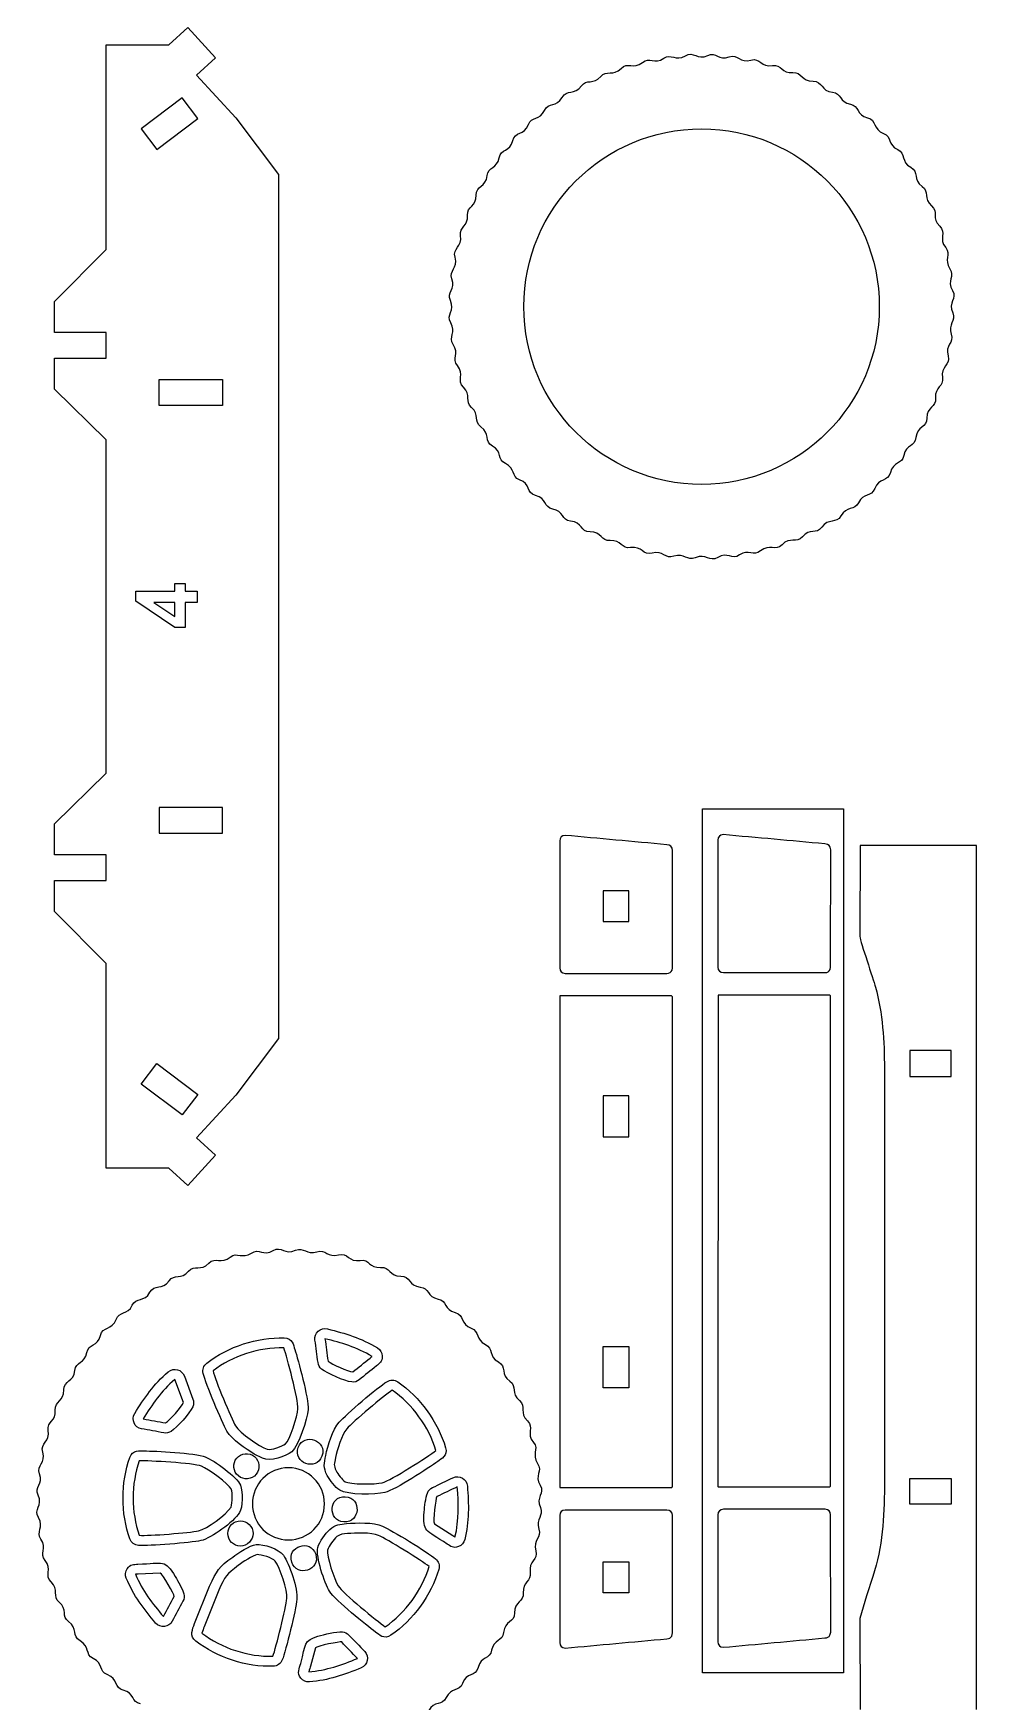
# Model space of a CAD drawing. Extents: x 75 to 655, y 14 to 894.
# Drawn here: x 369.5 to 466.5, y 601.3 to 772.9 of the extents above; entities that cross this region are included whole.
import ezdxf

# ---------------------------------------------------------------- set-up
doc = ezdxf.new("R2010")
doc.units = 0
doc.layers.get('0').update_dxf_attribs({"linetype": 'CONTINUOUS'})

msp = doc.modelspace()

# ---------------------------------------------------------------- linework, layer by layer
at = {"color": 3}
for p, q in [((383.451791, 771.740825), (385.399091, 773.530225)), ((385.399091, 773.530225), (388.262491, 770.413825)), ((376.997991, 771.735625), (383.451791, 771.740825)), ((376.997991, 750.676925), (376.997991, 771.735625)), ((388.262491, 770.413825), (386.315191, 768.624025)), ((386.315191, 768.624025), (390.363191, 764.217625)), ((390.363191, 764.217625), (394.743291, 758.399825)), ((394.743291, 758.399825), (394.743991, 669.551125)), ((371.709291, 745.332325), (376.997991, 750.676925)), ((371.709291, 742.159025), (371.709291, 745.332325)), ((376.997991, 742.159025), (371.709291, 742.159025)), ((376.997991, 739.514325), (376.997991, 742.159025)), ((371.709291, 736.340925), (371.709291, 739.514325)), ((371.709291, 739.514325), (376.997991, 739.514325)), ((376.997991, 731.107525), (371.709291, 736.340925)), ((376.998791, 696.843025), (376.997991, 731.107525)), ((371.709891, 691.609725), (376.998791, 696.843025)), ((438.350905, 693.150987), (452.838905, 693.150987)), ((438.350905, 604.303587), (438.350905, 693.150987)), ((452.838905, 693.150987), (452.838905, 604.303587)), ((371.709891, 688.436425), (371.709891, 691.609725)), ((376.998791, 688.436425), (371.709891, 688.436425)), ((376.998791, 685.792025), (376.998791, 688.436425)), ((454.56912, 689.392618), (454.52312, 680.041118)), ((466.54332, 689.392618), (454.56912, 689.392618)), ((466.54332, 600.545318), (466.54332, 689.392618)), ((371.709891, 682.618725), (371.709891, 685.792025)), ((371.709891, 685.792025), (376.998791, 685.792025)), ((376.998791, 677.273725), (371.709891, 682.618725)), ((376.998791, 656.215025), (376.998791, 677.273725)), ((435.216905, 676.577387), (435.259005, 676.817487)), ((423.676105, 673.920387), (423.659005, 623.438487)), ((435.143805, 673.937487), (423.676105, 673.920387)), ((435.259005, 673.822387), (435.143805, 673.937487)), ((394.743991, 669.551125), (390.363891, 663.733325)), ((457.06292, 666.467018), (457.06292, 623.470818)), ((390.363891, 663.733325), (386.315891, 659.326625)), ((386.315891, 659.326625), (388.263191, 657.537225)), ((388.263191, 657.537225), (385.399791, 654.420425)), ((383.452491, 656.210125), (376.998791, 656.215025)), ((385.399791, 654.420425), (383.452491, 656.210125)), ((423.676105, 623.373187), (435.143805, 623.355987)), ((455.87342, 614.235418), (455.20412, 612.216918)), ((455.20412, 612.216918), (454.52312, 609.896818)), ((454.52312, 609.896818), (454.56912, 600.545318)), ((435.188405, 608.088087), (435.263205, 608.410987)), ((452.838905, 604.303587), (438.350905, 604.303587))]:
    msp.add_line(p, q, dxfattribs=at)
at = {"color": 7}
for p, q in [((384.842391, 766.268525), (380.618591, 763.086025)), ((386.433791, 764.156225), (384.842391, 766.268525)), ((382.209591, 760.973725), (386.433791, 764.156225)), ((380.618591, 763.086025), (382.209591, 760.973725)), ((382.473491, 734.658625), (382.473491, 737.303025)), ((382.473491, 737.303025), (388.983091, 737.303025)), ((388.983091, 737.303025), (388.983091, 734.658625)), ((388.983091, 734.658625), (382.473491, 734.658625)), ((388.983791, 693.292425), (382.474291, 693.292425)), ((382.474291, 693.292425), (382.474291, 690.648025)), ((388.983791, 690.648025), (388.983791, 693.292425)), ((382.474291, 690.648025), (388.983791, 690.648025)), ((428.139105, 684.747887), (428.139105, 681.574887)), ((430.783405, 684.747887), (428.139105, 684.747887)), ((430.783405, 681.574887), (430.783405, 684.747887)), ((428.139105, 681.574887), (430.783405, 681.574887)), ((451.484805, 676.657787), (451.526905, 676.897787)), ((439.944405, 674.000687), (439.927205, 623.518887)), ((451.411805, 674.018287), (439.944405, 674.000687)), ((459.68102, 668.295818), (459.68102, 665.651318)), ((463.91192, 668.295818), (459.68102, 668.295818)), ((463.91192, 665.651318), (463.91192, 668.295818)), ((380.619191, 664.865025), (382.210291, 666.976925)), ((382.210291, 666.976925), (386.434491, 663.794425)), ((384.843091, 661.682525), (380.619191, 664.865025)), ((459.68102, 665.651318), (463.91192, 665.651318)), ((386.434491, 663.794425), (384.843091, 661.682525)), ((430.783405, 663.667087), (428.139105, 663.667087)), ((428.139105, 663.667087), (428.139105, 659.435887)), ((430.783405, 659.435887), (430.783405, 663.667087)), ((428.139105, 659.435887), (430.783405, 659.435887)), ((428.139105, 633.626487), (428.139105, 637.857687)), ((428.139105, 637.857687), (430.783405, 637.857687)), ((430.783405, 637.857687), (430.783405, 633.626487)), ((384.964491, 632.100125), (384.068791, 634.479125)), ((430.783405, 633.626487), (428.139105, 633.626487)), ((439.944405, 623.453887), (451.411805, 623.436787)), ((459.68102, 621.642218), (459.68102, 624.286618)), ((459.68102, 624.286618), (463.91192, 624.286618)), ((463.91192, 624.286618), (463.91192, 621.642218)), ((463.91192, 621.642218), (459.68102, 621.642218)), ((410.771091, 619.651725), (412.665791, 618.419725)), ((382.570391, 614.562325), (380.313491, 614.445125)), ((428.139105, 612.545287), (428.139105, 615.718687)), ((428.139105, 615.718687), (430.783405, 615.718687)), ((430.783405, 615.718687), (430.783405, 612.545287)), ((388.598791, 612.798825), (387.084591, 609.042225)), ((430.783405, 612.545287), (428.139105, 612.545287)), ((451.456705, 608.168787), (451.531405, 608.491387)), ((398.525991, 606.874525), (398.022691, 605.013825))]:
    msp.add_line(p, q, dxfattribs=at)
at = {"color": 1}
for p, q in [((380.074491, 714.530025), (380.074491, 715.542725)), ((380.074491, 715.542725), (384.069491, 715.542725)), ((384.069491, 715.542725), (384.069491, 716.324325)), ((384.069491, 716.324325), (385.123191, 716.324325)), ((385.123191, 716.324325), (385.123191, 715.542725)), ((385.123191, 715.542725), (386.387491, 715.542725)), ((386.387491, 715.542725), (386.387491, 714.374925)), ((384.073791, 711.811325), (380.074491, 714.530025)), ((384.069491, 714.374925), (381.922791, 714.374925)), ((381.922791, 714.374925), (384.069491, 712.937925)), ((384.069491, 712.937925), (384.069491, 714.374925)), ((386.387491, 714.374925), (385.123191, 714.374925)), ((385.123191, 714.374925), (385.123191, 711.811325)), ((385.123191, 711.811325), (384.073791, 711.811325)), ((385.052291, 634.808425), (385.933991, 632.468725)), ((393.106891, 626.373625), (392.238591, 626.813125)), ((386.107791, 609.390425), (387.656691, 613.232025))]:
    msp.add_line(p, q, dxfattribs=at)
at = {"color": 3}
for points in [[(432.183049, 769.928374), (432.909149, 770.530874), (433.398449, 769.694174), (434.355449, 770.356174)], [(434.355449, 770.356174), (435.137449, 770.897174), (435.573149, 769.996774), (436.589449, 770.615574)], [(436.589449, 770.615574), (437.441949, 771.134674), (437.790249, 770.136974), (438.889549, 770.642274)], [(438.889549, 770.642274), (439.744249, 771.035174), (440.009449, 770.101874), (441.098349, 770.493074)], [(441.098349, 770.493074), (441.993949, 770.814774), (442.183649, 769.831774), (443.324749, 770.165974)], [(443.324749, 770.165974), (444.282349, 770.446474), (444.359449, 769.393174), (445.553249, 769.596674)], [(427.877149, 768.477974), (428.492949, 769.203874), (429.146249, 768.444474), (429.967649, 769.305974)], [(429.967649, 769.305974), (430.657449, 770.029574), (431.251149, 769.155074), (432.183049, 769.928374)], [(445.553249, 769.596674), (446.484849, 769.755474), (446.487949, 768.782974), (447.647249, 768.880274)], [(447.647249, 768.880274), (448.594949, 768.959774), (448.525249, 767.961774), (449.713449, 767.988674)], [(423.910449, 766.328174), (424.387749, 767.203174), (425.189349, 766.517674), (425.890049, 767.503674)], [(425.890049, 767.503674), (426.436249, 768.272174), (427.124749, 767.591274), (427.877149, 768.477974)], [(449.713449, 767.988674), (450.710849, 768.011374), (450.513949, 766.974174), (451.719149, 766.861674)], [(422.105249, 764.985574), (422.511349, 765.847774), (423.340449, 765.282974), (423.910449, 766.328174)], [(451.719149, 766.861674), (452.660449, 766.773774), (452.410149, 765.834274), (453.555849, 765.627974)], [(453.555849, 765.627974), (454.494249, 765.458974), (454.162249, 764.512474), (455.319949, 764.231674)], [(418.830549, 761.883474), (419.066049, 762.854974), (420.017849, 762.394274), (420.438049, 763.530074)], [(420.438049, 763.530074), (420.766149, 764.416774), (421.609049, 763.931974), (422.105249, 764.985574)], [(455.319949, 764.231674), (456.291149, 763.996074), (455.831149, 763.043874), (456.966149, 762.624074)], [(417.434649, 760.119774), (417.604149, 761.058774), (418.549749, 760.725674), (418.830549, 761.883474)], [(419.965949, 744.813174), (419.965949, 754.910674), (428.151949, 763.096574), (438.249249, 763.096574)], [(438.249249, 763.096574), (448.346749, 763.096574), (456.532649, 754.910674), (456.532649, 744.813174)], [(456.966149, 762.624074), (457.853349, 762.295874), (457.367149, 761.453774), (458.421649, 760.957174)], [(416.200849, 758.283074), (416.289249, 759.224474), (417.227849, 758.973974), (417.434649, 760.119774)], [(458.421649, 760.957174), (459.283849, 760.551174), (458.719249, 759.721874), (459.764249, 759.151674)], [(459.764249, 759.151674), (460.639649, 758.674174), (459.952949, 757.874474), (460.940049, 757.172474)], [(415.073849, 756.277774), (415.051149, 757.274374), (416.087749, 757.077974), (416.200849, 758.283074)], [(460.940049, 757.172474), (461.707949, 756.626474), (461.027449, 755.937274), (461.914049, 755.185174)], [(414.181949, 754.211174), (414.102549, 755.157274), (415.100949, 755.090574), (415.073849, 756.277774)], [(461.914049, 755.185174), (462.640249, 754.569074), (461.880349, 753.916074), (462.742049, 753.094574)], [(413.465949, 752.117174), (413.307249, 753.049374), (414.278949, 753.050474), (414.181949, 754.211174)], [(412.896249, 749.888974), (412.616649, 750.846374), (413.669049, 750.923274), (413.465949, 752.117174)], [(462.742049, 753.094574), (463.465149, 752.405274), (462.591649, 751.810174), (463.364449, 750.879074)], [(412.569549, 747.662274), (412.248049, 748.557174), (413.229949, 748.746874), (412.896249, 749.888974)], [(463.364449, 750.879074), (463.966749, 750.153474), (463.130449, 749.663774), (463.792249, 748.706874)], [(463.792249, 748.706874), (464.333249, 747.924674), (463.432849, 747.488574), (464.051349, 746.473174)], [(412.420249, 745.453474), (412.027049, 746.307774), (412.960649, 746.573274), (412.569549, 747.662274)], [(464.051349, 746.473174), (464.570949, 745.619874), (463.572349, 745.273274), (464.078349, 744.172674)], [(412.446949, 743.153374), (411.927949, 744.006774), (412.926249, 744.353974), (412.420249, 745.453474)], [(438.249249, 726.529874), (428.151949, 726.529874), (419.965949, 734.715874), (419.965949, 744.813174)], [(456.532649, 744.813174), (456.532649, 734.715874), (448.346749, 726.529874), (438.249249, 726.529874)], [(412.706349, 740.919674), (412.165249, 741.701574), (413.065749, 742.135974), (412.446949, 743.153374)], [(464.078349, 744.172674), (464.470949, 743.318574), (463.538049, 743.052074), (463.929149, 741.963474)], [(463.929149, 741.963474), (464.250249, 741.069574), (463.269149, 740.878374), (463.602349, 739.737174)], [(413.134249, 738.746974), (412.531749, 739.473174), (413.368349, 739.963274), (412.706349, 740.919674)], [(463.602349, 739.737174), (463.882049, 738.779674), (462.829249, 738.703074), (463.032749, 737.509374)], [(413.756149, 736.531474), (413.033949, 737.220074), (413.907349, 737.815274), (413.134249, 738.746974)], [(414.584149, 734.440974), (413.858949, 735.056374), (414.618249, 735.709474), (413.756149, 736.531474)], [(463.032749, 737.509374), (463.191649, 736.577574), (462.219149, 736.575174), (462.316349, 735.414974)], [(415.558549, 732.453974), (414.790349, 733.000174), (415.472149, 733.687274), (414.584149, 734.440974)], [(462.316349, 735.414974), (462.395749, 734.468574), (461.398249, 734.535474), (461.424749, 733.348674)], [(461.424749, 733.348674), (461.447149, 732.350974), (460.410249, 732.548174), (460.297749, 731.343474)], [(416.734349, 730.474374), (415.859149, 730.951674), (416.545649, 731.752374), (415.558549, 732.453974)], [(460.297749, 731.343474), (460.209749, 730.401674), (459.271149, 730.653474), (459.064049, 729.506374)], [(418.076949, 728.669174), (417.214249, 729.075374), (417.780349, 729.903974), (416.734349, 730.474374)], [(459.064049, 729.506374), (458.894649, 728.568174), (457.948249, 728.899474), (457.667849, 727.742574)], [(419.532549, 727.002274), (418.644149, 727.331374), (419.131049, 728.172974), (418.076949, 728.669174)], [(457.667849, 727.742574), (457.432249, 726.770674), (456.481149, 727.232974), (456.060549, 726.096474)], [(421.178649, 725.394774), (420.206849, 725.630874), (420.668449, 726.581574), (419.532549, 727.002274)], [(456.060549, 726.096474), (455.732449, 725.209574), (454.890649, 725.695474), (454.393349, 724.640774)], [(422.942749, 723.998574), (422.004149, 724.167474), (422.336649, 725.113574), (421.178649, 725.394774)], [(454.393349, 724.640774), (453.986649, 723.778174), (453.158349, 724.343774), (452.587749, 723.298274)], [(424.779549, 722.764774), (423.837849, 722.853174), (424.088149, 723.792374), (422.942749, 723.998574)], [(426.784749, 721.637674), (425.787049, 721.615474), (425.984849, 722.651574), (424.779549, 722.764774)], [(452.587749, 723.298274), (452.109949, 722.422674), (451.310449, 723.109874), (450.608549, 722.122374)], [(428.851149, 720.745874), (427.904549, 720.666974), (427.971649, 721.664174), (426.784749, 721.637674)], [(430.945449, 720.029774), (430.012849, 719.871274), (430.012949, 720.842674), (428.851149, 720.745874)], [(448.621249, 721.148374), (448.004749, 720.422374), (447.353249, 721.182474), (446.530649, 720.320074)], [(450.608549, 722.122374), (450.062949, 721.354774), (449.374249, 722.035474), (448.621249, 721.148374)], [(433.173549, 719.460174), (432.215949, 719.179974), (432.140149, 720.232874), (430.945449, 720.029774)], [(435.399949, 719.133374), (434.505649, 718.812174), (434.314049, 719.793974), (433.173549, 719.460174)], [(437.608749, 718.984174), (436.754249, 718.591374), (436.489249, 719.524474), (435.399949, 719.133374)], [(439.909249, 719.011274), (439.055449, 718.491374), (438.709549, 719.490174), (437.608749, 718.984174)], [(442.142949, 719.270274), (441.360649, 718.729174), (440.924549, 719.629574), (439.909249, 719.011274)], [(444.315249, 719.698174), (443.589449, 719.095774), (443.099549, 719.931974), (442.142949, 719.270274)], [(446.530649, 720.320074), (445.842149, 719.598174), (445.246249, 720.470774), (444.315249, 719.698174)], [(424.209305, 690.435387), (423.859305, 690.427187), (423.682205, 690.204987), (423.659005, 689.864987)], [(423.659005, 689.864987), (423.659005, 685.515787), (423.659005, 681.166687), (423.659005, 676.817487)], [(434.672505, 689.479587), (431.184705, 689.797587), (427.697205, 690.117687), (424.209305, 690.435387)], [(435.263205, 688.882887), (435.225305, 689.271987), (435.069805, 689.439187), (434.672505, 689.479587)], [(435.259005, 676.817487), (435.259005, 680.839187), (435.263205, 684.860787), (435.263205, 688.882887)], [(454.52312, 680.041118), (454.60152, 679.451918), (455.89382, 675.712618), (456.13602, 674.842818)], [(423.659005, 676.817487), (423.684205, 676.447087), (423.862205, 676.269387), (424.232505, 676.243887)], [(424.232505, 676.243887), (427.716805, 676.243887), (431.201105, 676.243887), (434.685405, 676.243887)], [(434.685405, 676.243887), (434.952005, 676.262487), (435.094305, 676.337087), (435.216905, 676.577387)], [(456.13602, 674.842818), (456.87482, 672.189918), (457.04802, 669.209218), (457.06292, 666.467018)], [(435.259005, 623.471087), (435.259005, 640.254987), (435.259005, 657.038587), (435.259005, 673.822387)], [(387.562591, 646.433025), (388.251591, 647.156225), (388.847091, 646.282425), (389.778491, 647.055325)], [(389.778491, 647.055325), (390.503991, 647.657425), (390.994691, 646.821525), (391.950791, 647.483125)], [(391.950791, 647.483125), (392.732191, 648.023925), (393.168791, 647.123925), (394.184491, 647.742525)], [(394.184491, 647.742525), (395.037091, 648.261825), (395.384891, 647.263325), (396.484891, 647.769225)], [(396.484891, 647.769225), (397.338891, 648.162025), (397.604391, 647.229025), (398.693391, 647.620125)], [(398.693391, 647.620125), (399.587991, 647.941425), (399.778791, 646.959025), (400.919691, 647.292925)], [(400.919691, 647.292925), (401.877591, 647.573325), (401.956091, 646.519925), (403.148191, 646.723325)], [(403.148191, 646.723325), (404.080791, 646.882425), (404.081991, 645.910025), (405.242591, 646.007225)], [(383.485091, 644.630625), (384.031291, 645.398625), (384.719291, 644.718525), (385.472091, 645.605025)], [(385.472091, 645.605025), (386.088291, 646.330725), (386.741891, 645.571625), (387.562591, 646.433025)], [(405.242591, 646.007225), (406.189391, 646.086625), (406.121791, 645.088325), (407.308491, 645.115325)], [(407.308491, 645.115325), (408.306791, 645.138125), (408.108891, 644.101425), (409.314191, 643.988725)], [(379.700291, 642.112225), (380.106391, 642.974825), (380.936191, 642.410325), (381.505791, 643.455125)], [(381.505791, 643.455125), (381.983091, 644.330525), (382.783491, 643.644025), (383.485091, 644.630625)], [(409.314191, 643.988725), (410.255191, 643.900725), (410.005091, 642.961625), (411.150891, 642.754925)], [(378.033491, 640.656625), (378.361791, 641.544325), (379.204691, 641.059425), (379.700291, 642.112225)], [(411.150891, 642.754925), (412.089491, 642.585525), (411.757791, 641.639225), (412.914991, 641.358625)], [(376.425591, 639.010525), (376.660491, 639.981025), (377.613891, 639.522225), (378.033491, 640.656625)], [(412.914991, 641.358625), (413.886291, 641.123225), (413.425991, 640.170925), (414.561191, 639.751125)], [(375.029691, 637.246725), (375.199091, 638.185225), (376.145391, 637.852825), (376.425591, 639.010525)], [(414.561191, 639.751125), (415.448391, 639.423025), (414.963491, 638.580025), (416.016691, 638.083925)], [(373.795891, 635.410025), (373.883891, 636.351125), (374.822891, 636.100925), (375.029691, 637.246725)], [(416.016691, 638.083925), (416.879091, 637.677725), (416.314091, 636.848925), (417.359691, 636.278725)], [(372.668791, 633.404825), (372.646191, 634.401525), (373.683191, 634.204725), (373.795891, 635.410025)], [(417.359691, 636.278725), (418.234091, 635.801925), (417.548191, 635.001325), (418.535091, 634.299425)], [(371.776991, 631.338125), (371.698391, 632.285125), (372.695791, 632.216625), (372.668791, 633.404825)], [(418.535091, 634.299425), (419.302891, 633.753425), (418.622091, 633.065625), (419.509491, 632.312125)], [(419.509491, 632.312125), (420.235091, 631.695825), (419.475591, 631.043825), (420.337491, 630.221525)], [(371.061291, 629.244025), (370.902591, 630.177125), (371.874091, 630.176925), (371.776991, 631.338125)], [(420.337491, 630.221525), (421.060291, 629.531925), (420.186291, 628.938825), (420.959791, 628.006125)], [(370.491291, 627.015925), (370.211791, 627.972725), (371.264091, 628.051625), (371.061291, 629.244025)], [(420.959791, 628.006125), (421.561691, 627.280425), (420.725391, 626.791225), (421.387691, 625.833725)], [(370.164491, 624.789225), (369.843291, 625.683325), (370.824791, 625.874325), (370.491291, 627.015925)], [(370.015291, 622.580425), (369.622191, 623.434725), (370.555691, 623.700225), (370.164491, 624.789225)], [(421.387691, 625.833725), (421.928591, 625.051625), (421.027991, 624.616125), (421.646691, 623.600025)], [(421.646691, 623.600025), (422.165991, 622.747325), (421.167691, 622.399525), (421.673391, 621.299625)], [(423.659005, 623.438487), (423.664905, 623.416787), (423.670505, 623.394887), (423.676105, 623.373187)], [(435.143805, 623.355987), (435.170905, 623.367187), (435.197905, 623.378487), (435.225305, 623.389687)], [(435.225305, 623.389687), (435.236605, 623.416787), (435.247805, 623.444087), (435.259005, 623.471087)], [(457.06292, 623.470818), (457.04572, 620.314318), (456.84552, 617.258418), (455.87342, 614.235418)], [(370.041991, 620.280425), (369.522891, 621.133025), (370.521191, 621.481125), (370.015291, 622.580425)], [(421.673391, 621.299625), (422.066091, 620.445325), (421.133591, 620.180325), (421.524491, 619.090525)], [(370.301391, 618.046325), (369.760291, 618.828425), (370.660791, 619.264225), (370.041991, 620.280425)], [(424.232505, 621.049587), (423.862005, 621.024087), (423.684205, 620.845987), (423.659005, 620.476087)], [(423.659005, 620.476087), (423.659005, 616.126887), (423.659005, 611.777787), (423.659005, 607.428187)], [(434.685105, 621.049587), (431.200805, 621.049587), (427.716805, 621.049587), (424.232505, 621.049587)], [(435.259005, 620.476087), (435.233505, 620.846387), (435.056005, 621.023987), (434.685105, 621.049587)], [(435.263205, 608.410987), (435.263205, 612.432687), (435.259005, 616.454387), (435.259005, 620.476087)], [(370.729291, 615.873925), (370.126491, 616.600425), (370.963791, 617.088825), (370.301391, 618.046325)], [(421.524491, 619.090525), (421.845291, 618.196625), (420.864291, 618.004825), (421.197391, 616.864125)], [(421.197391, 616.864125), (421.477091, 615.906825), (420.424191, 615.829225), (420.627691, 614.636425)], [(371.351491, 613.658525), (370.628491, 614.347625), (371.502791, 614.941725), (370.729291, 615.873925)], [(420.627691, 614.636425), (420.786891, 613.703525), (419.814791, 613.703825), (419.911791, 612.541625)], [(372.179491, 611.568025), (371.453691, 612.184225), (372.213191, 612.837225), (371.351491, 613.658525)], [(419.911791, 612.541625), (419.990591, 611.595725), (418.993291, 611.662725), (419.019791, 610.475325)], [(373.153991, 609.580925), (372.385191, 610.127225), (373.066991, 610.814525), (372.179491, 611.568025)], [(374.329391, 607.601425), (373.454191, 608.078625), (374.140591, 608.879725), (373.153991, 609.580925)], [(419.019791, 610.475325), (419.042091, 609.477925), (418.005291, 609.675225), (417.892791, 608.470425)], [(375.671891, 605.796225), (374.810091, 606.202025), (375.374491, 607.031525), (374.329391, 607.601425)], [(417.892791, 608.470425), (417.804791, 607.528825), (416.866291, 607.780225), (416.659091, 606.633325)], [(423.659005, 607.428187), (423.682305, 607.088187), (423.859305, 606.866287), (424.209305, 606.858187)], [(424.209305, 606.858187), (427.697205, 607.175787), (431.184705, 607.495887), (434.672505, 607.813887)], [(434.672505, 607.813887), (434.688905, 607.815287), (434.703005, 607.816087), (434.687905, 607.814987)], [(434.687905, 607.814987), (434.896905, 607.827887), (435.073505, 607.917287), (435.188405, 608.088087)], [(377.127591, 604.129325), (376.240191, 604.457325), (376.726391, 605.299825), (375.671891, 605.796225)], [(416.659091, 606.633325), (416.489591, 605.695225), (415.543591, 606.026525), (415.262791, 604.869525)], [(378.773691, 602.521425), (377.802691, 602.756825), (378.263591, 603.709325), (377.127591, 604.129325)], [(415.262791, 604.869525), (415.026691, 603.897325), (414.075691, 604.359225), (413.655591, 603.223425)], [(380.537791, 601.125125), (379.600191, 601.294125), (379.930891, 602.240825), (378.773691, 602.521425)], [(413.655591, 603.223425), (413.327491, 602.336225), (412.485491, 602.822425), (411.988291, 601.767825)], [(411.988291, 601.767825), (411.581691, 600.905225), (410.753591, 601.470825), (410.183191, 600.425325)]]:
    msp.add_open_spline(points, degree=3, dxfattribs=at)
at = {"color": 7}
for points in [[(440.477605, 690.516087), (440.128205, 690.506887), (439.949605, 690.286887), (439.927205, 689.945787)], [(439.927205, 689.945787), (439.927205, 685.596587), (439.927205, 681.247387), (439.927205, 676.897787)], [(450.940705, 689.560387), (447.452905, 689.877987), (443.965405, 690.198087), (440.477605, 690.516087)], [(451.531405, 688.963287), (451.492905, 689.353087), (451.339005, 689.518687), (450.940705, 689.560387)], [(451.526905, 676.897787), (451.526905, 680.919887), (451.531405, 684.941587), (451.531405, 688.963287)], [(439.927205, 676.897787), (439.951605, 676.528487), (440.130805, 676.348887), (440.500405, 676.324687)], [(440.500405, 676.324687), (443.984705, 676.324687), (447.469005, 676.324687), (450.953405, 676.324687)], [(450.953405, 676.324687), (451.217005, 676.341987), (451.363305, 676.418587), (451.484805, 676.657787)], [(451.493205, 673.984587), (451.466205, 673.995787), (451.438805, 674.006687), (451.411805, 674.018287)], [(451.526905, 673.902787), (451.515705, 673.930187), (451.504505, 673.957187), (451.493205, 673.984587)], [(451.526905, 623.551887), (451.526905, 640.335387), (451.526905, 657.119187), (451.526905, 673.902787)], [(404.369991, 636.839525), (402.809891, 637.799025), (401.174191, 638.270525), (399.517191, 638.670425)], [(399.517191, 638.670425), (399.622091, 637.899625), (399.724591, 637.128525), (399.829191, 636.357625)], [(395.289391, 637.724125), (392.782291, 637.802725), (389.981291, 636.894725), (388.000291, 635.356325)], [(396.736291, 631.463125), (396.795791, 632.391225), (395.603491, 636.783025), (395.289391, 637.724125)], [(402.383691, 635.252425), (402.972691, 635.728025), (403.563091, 636.201925), (404.150591, 636.676725)], [(404.150591, 636.676725), (404.199091, 636.716425), (404.284391, 636.776425), (404.369991, 636.839525)], [(388.000291, 635.356325), (388.227391, 634.461625), (389.856891, 630.497325), (390.328491, 629.699025)], [(399.829191, 636.357625), (400.235991, 636.026025), (401.871591, 635.308525), (402.383691, 635.252425)], [(384.068791, 634.479125), (382.678991, 633.296425), (381.715891, 631.877125), (380.827691, 630.428625)], [(406.418791, 633.371725), (405.635391, 632.877025), (402.373291, 630.106225), (401.757891, 629.409425)], [(410.923391, 627.171025), (410.225291, 629.576125), (408.492091, 631.966725), (406.418791, 633.371725)], [(383.124291, 630.012025), (383.566191, 630.296725), (384.753991, 631.630825), (384.964491, 632.100125)], [(395.450191, 627.853825), (395.865891, 628.198025), (396.690091, 630.743425), (396.736291, 631.463125)], [(380.827691, 630.428625), (381.593191, 630.289725), (382.359191, 630.151725), (383.124291, 630.012025)], [(390.328491, 629.699025), (390.764791, 628.960325), (392.784191, 627.586125), (393.578991, 627.297125)], [(401.757891, 629.409425), (401.235991, 628.817925), (400.777591, 627.220625), (400.607691, 626.442825)], [(393.578991, 627.297125), (393.995691, 627.201625), (395.142691, 627.599325), (395.450191, 627.853825)], [(400.607691, 626.442825), (400.461391, 625.772325), (400.385191, 625.691325), (400.665291, 625.099925)], [(405.415991, 623.860525), (406.317691, 624.090225), (410.123191, 626.580725), (410.923391, 627.171025)], [(380.421591, 626.116425), (379.570891, 623.750325), (379.570891, 620.818425), (380.421591, 618.452425)], [(386.823391, 625.557525), (385.960391, 625.900625), (381.409491, 626.125225), (380.421591, 626.116425)], [(389.858491, 623.219225), (389.659791, 623.721325), (387.494391, 625.290825), (386.823391, 625.557525)], [(395.760791, 625.397525), (393.712391, 625.397525), (392.051791, 623.736925), (392.051791, 621.688625)], [(399.469791, 621.688625), (399.469791, 623.736925), (397.809191, 625.397525), (395.760791, 625.397525)], [(400.665291, 625.099925), (400.851591, 624.762925), (401.268291, 624.169725), (401.586291, 623.967925)], [(389.853591, 621.356125), (389.971191, 621.899525), (390.056391, 622.718725), (389.858491, 623.219225)], [(401.586291, 623.967925), (402.042791, 623.678225), (404.715491, 623.682025), (405.415991, 623.860525)], [(413.129791, 623.443525), (412.427491, 623.105525), (411.725491, 622.767125), (411.022791, 622.429225)], [(412.888591, 618.261725), (413.321991, 620.052325), (413.258291, 621.739525), (413.129791, 623.443525)], [(439.927205, 623.518887), (439.933205, 623.497387), (439.938805, 623.475687), (439.944405, 623.453887)], [(451.411805, 623.436787), (451.438805, 623.447987), (451.466205, 623.459187), (451.493205, 623.469987)], [(451.493205, 623.469987), (451.504505, 623.497387), (451.515705, 623.524487), (451.526905, 623.551887)], [(386.521191, 618.918125), (387.355191, 619.104225), (389.342491, 620.575925), (389.853591, 621.356125)], [(392.051791, 621.688625), (392.051791, 619.639825), (393.712391, 617.979525), (395.760791, 617.979525)], [(395.760791, 617.979525), (397.809191, 617.979525), (399.469791, 619.639825), (399.469791, 621.688625)], [(411.022791, 622.429225), (410.900791, 622.297425), (410.605091, 619.875825), (410.771091, 619.651725)], [(440.500705, 621.130387), (440.131505, 621.104987), (439.951505, 620.926687), (439.927205, 620.556787)], [(450.953405, 621.130387), (447.469005, 621.130387), (443.984705, 621.130387), (440.500705, 621.130387)], [(451.526905, 620.556787), (451.502605, 620.926687), (451.322505, 621.104987), (450.953405, 621.130387)], [(439.927205, 620.556787), (439.927205, 616.207287), (439.927205, 611.858087), (439.927205, 607.508887)], [(451.531405, 608.491387), (451.531405, 612.512987), (451.526905, 616.534687), (451.526905, 620.556787)], [(380.421591, 618.452425), (381.342691, 618.391925), (385.615991, 618.716325), (386.521191, 618.918125)], [(400.746691, 618.316825), (400.408991, 617.994025), (399.902191, 617.382525), (399.786391, 616.931825)], [(401.837291, 618.626825), (401.420891, 618.585425), (401.074191, 618.594925), (400.746691, 618.316825)], [(405.014391, 618.449625), (404.289991, 618.763725), (402.630491, 618.705825), (401.837291, 618.626825)], [(410.223291, 615.241425), (409.508091, 615.835025), (405.869591, 618.078825), (405.014391, 618.449625)], [(412.665791, 618.419725), (412.714591, 618.388125), (412.799891, 618.324625), (412.888591, 618.261725)], [(392.538991, 616.468925), (392.187691, 616.436625), (390.951191, 615.612825), (390.630991, 615.381525)], [(394.399991, 615.794225), (394.160591, 616.122825), (392.947191, 616.494525), (392.538991, 616.468925)], [(399.786391, 616.931825), (399.652091, 616.408725), (400.481091, 613.866625), (400.867391, 613.256325)], [(380.313491, 614.445125), (380.255591, 614.441925), (380.149291, 614.443325), (380.040491, 614.442225)], [(380.040491, 614.442225), (380.733891, 612.759825), (381.789291, 611.397525), (382.891291, 610.108125)], [(383.998991, 612.167825), (384.020391, 612.346225), (382.835791, 614.479025), (382.570391, 614.562325)], [(390.630991, 615.381525), (389.322491, 614.435925), (389.259991, 614.237225), (388.598791, 612.798825)], [(395.597591, 611.965925), (395.673091, 612.758225), (394.869991, 615.148825), (394.399991, 615.794225)], [(405.718491, 609.041125), (407.791491, 610.445825), (409.525091, 612.837125), (410.223291, 615.241425)], [(400.867391, 613.256325), (401.364191, 612.471625), (404.914391, 609.613725), (405.718491, 609.041125)], [(382.891291, 610.108125), (383.260091, 610.794725), (383.627191, 611.482625), (383.998991, 612.167825)], [(394.156491, 606.021125), (394.498791, 606.881025), (395.509191, 611.040625), (395.597591, 611.965925)], [(387.084591, 609.042225), (387.030191, 608.889525), (386.920991, 608.603425), (386.865591, 608.390425)], [(386.865591, 608.390425), (388.851491, 606.846325), (391.642591, 605.946025), (394.156491, 606.021125)], [(401.236991, 607.483025), (401.084591, 607.554225), (398.705691, 607.077925), (398.525991, 606.874525)], [(402.854791, 605.791225), (402.315691, 606.355025), (401.775391, 606.918325), (401.236991, 607.483025)], [(439.927205, 607.508887), (439.949605, 607.168387), (440.127805, 606.947587), (440.477605, 606.938587)], [(440.477605, 606.938587), (443.965405, 607.256587), (447.452905, 607.576687), (450.940705, 607.894287)], [(450.940705, 607.894287), (450.957305, 607.896087), (450.971305, 607.896787), (450.956205, 607.895787)], [(450.956205, 607.895787), (451.165005, 607.908687), (451.341605, 607.997787), (451.456705, 608.168787)], [(397.839691, 604.418225), (399.648891, 604.554925), (401.288791, 605.139425), (402.854791, 605.791225)], [(398.022691, 605.013825), (397.991691, 604.898025), (397.901591, 604.636525), (397.839691, 604.418225)]]:
    msp.add_open_spline(points, degree=3, dxfattribs=at)
at = {"color": 1}
for points in [[(387.364291, 636.175125), (389.536991, 637.862825), (392.572391, 638.846925), (395.321691, 638.760625)], [(395.321691, 638.760625), (396.180191, 638.733425), (396.272991, 638.004425), (396.411191, 637.566925)], [(398.489791, 638.530325), (398.391091, 639.256225), (399.049691, 639.850925), (399.761391, 639.678125)], [(398.801891, 636.218025), (398.696891, 636.988825), (398.594391, 637.759925), (398.489791, 638.530325)], [(399.761391, 639.678125), (401.615691, 639.227925), (403.238591, 638.751825), (404.913291, 637.722725)], [(396.411191, 637.566925), (396.754291, 636.481025), (397.844791, 632.541225), (397.770891, 631.396325)], [(405.406191, 636.882825), (405.430891, 636.300325), (405.102191, 636.111125), (404.802791, 635.870525)], [(404.913291, 637.722725), (405.216291, 637.536725), (405.391391, 637.237925), (405.406191, 636.882825)], [(379.944291, 630.972025), (380.942591, 632.593225), (381.904191, 633.998125), (383.396691, 635.268925)], [(383.396691, 635.268925), (383.957791, 635.746725), (384.818991, 635.508125), (385.052291, 634.808425)], [(386.994991, 635.100825), (386.891491, 635.509325), (387.031191, 635.916525), (387.364291, 636.175125)], [(389.435591, 629.171425), (388.903691, 630.072325), (387.251991, 634.089325), (386.994991, 635.100825)], [(399.173591, 635.554225), (398.961891, 635.726925), (398.838691, 635.947425), (398.801891, 636.218025)], [(402.270691, 634.221525), (401.541691, 634.301625), (399.744891, 635.087725), (399.173591, 635.554225)], [(404.802791, 635.870525), (404.214591, 635.394525), (403.624191, 634.921125), (403.035191, 634.445825)], [(400.980491, 630.095525), (401.675091, 630.882425), (404.979191, 633.689325), (405.865291, 634.248525)], [(403.035191, 634.445825), (402.812291, 634.265725), (402.555691, 634.190325), (402.270691, 634.221525)], [(405.865291, 634.248525), (406.221491, 634.473525), (406.651891, 634.466525), (407.000691, 634.230325)], [(407.000691, 634.230325), (409.275191, 632.689025), (411.153391, 630.098425), (411.919191, 627.460325)], [(385.910491, 631.674725), (385.609991, 631.005725), (384.306391, 629.540325), (383.686291, 629.140525)], [(385.933991, 632.468725), (386.035791, 632.201525), (386.027791, 631.935525), (385.910491, 631.674725)], [(397.770891, 631.396325), (397.708391, 630.425625), (396.830191, 627.649925), (396.111391, 627.054925)], [(380.642391, 629.408325), (379.921991, 629.539225), (379.560091, 630.348125), (379.944291, 630.972025)], [(399.594391, 626.663925), (399.813391, 627.666725), (400.308291, 629.333925), (400.980491, 630.095525)], [(382.938291, 628.991625), (382.173091, 629.131425), (381.407891, 629.269325), (380.642391, 629.408325)], [(383.686291, 629.140525), (383.456291, 628.992125), (383.207791, 628.942525), (382.938291, 628.991625)], [(392.238591, 626.813125), (391.340791, 627.372225), (389.970391, 628.265825), (389.435591, 629.171425)], [(396.770991, 627.495425), (397.361691, 629.096825), (399.794091, 628.198925), (399.203391, 626.598325)], [(379.445891, 618.101425), (378.512891, 620.695225), (378.512891, 623.873425), (379.445891, 626.467025)], [(379.445891, 626.467025), (379.736891, 627.275825), (380.459791, 627.138325), (380.917991, 627.134625)], [(380.917991, 627.134625), (382.056591, 627.125325), (386.140591, 626.945025), (387.206391, 626.521125)], [(387.206391, 626.521125), (388.110291, 626.161525), (390.479191, 624.468525), (390.822691, 623.601125)], [(390.613791, 624.560425), (390.061691, 625.015925), (389.983791, 625.833425), (390.439391, 626.385225)], [(390.439391, 626.385225), (390.895291, 626.937325), (391.712391, 627.015625), (392.264591, 626.559725)], [(392.264591, 626.559725), (392.816691, 626.104125), (392.894591, 625.286625), (392.438691, 624.734825)], [(396.111391, 627.054925), (395.516791, 626.562725), (393.843491, 625.996725), (393.106891, 626.373625)], [(399.203391, 626.598325), (398.612791, 624.996925), (396.180191, 625.894225), (396.770991, 627.495425)], [(399.757991, 624.598025), (399.309891, 625.397725), (399.424991, 625.887625), (399.594391, 626.663925)], [(411.919191, 627.460325), (412.158491, 626.636225), (411.494991, 626.322725), (411.120291, 626.055625)], [(392.438691, 624.734825), (391.983091, 624.182425), (391.165991, 624.104825), (390.613791, 624.560425)], [(401.030691, 623.092525), (400.543791, 623.401325), (400.038391, 624.090425), (399.757991, 624.598025)], [(411.120291, 626.055625), (410.189591, 625.392025), (406.786991, 623.140125), (405.672191, 622.855625)], [(412.679791, 624.377825), (413.340191, 624.696025), (414.105991, 624.254125), (414.163491, 623.523925)], [(390.822691, 623.601125), (391.098191, 622.905325), (391.069591, 621.319125), (390.720891, 620.787525)], [(405.672191, 622.855625), (404.729091, 622.615025), (401.818391, 622.592325), (401.030691, 623.092525)], [(409.725191, 620.852825), (409.764391, 621.392725), (409.866591, 622.317225), (410.056491, 622.805125)], [(410.056491, 622.805125), (410.155391, 623.059925), (410.327091, 623.245225), (410.573191, 623.363525)], [(410.573191, 623.363525), (411.275491, 623.701525), (411.977491, 624.039925), (412.679791, 624.377825)], [(414.163491, 623.523925), (414.311891, 621.639325), (414.353291, 619.903925), (413.896791, 618.017825)], [(401.461991, 619.830425), (399.757991, 619.927525), (399.905691, 622.516125), (401.609791, 622.418625)], [(401.609791, 622.418625), (403.313891, 622.321225), (403.165191, 619.732425), (401.461991, 619.830425)], [(390.720891, 620.787525), (390.079691, 619.808925), (387.887991, 618.160625), (386.746991, 617.906225)], [(389.742991, 617.925525), (389.343591, 618.519825), (389.501091, 619.325025), (390.095391, 619.724425)], [(390.095391, 619.724425), (390.689591, 620.123825), (391.495091, 619.965825), (391.894591, 619.371625)], [(391.894591, 619.371625), (392.293991, 618.777425), (392.135691, 617.972225), (391.541491, 617.572825)], [(400.029591, 619.066325), (400.550391, 619.554025), (401.088991, 619.594625), (401.734791, 619.658725)], [(401.734791, 619.658725), (402.756791, 619.760625), (404.493891, 619.805525), (405.426891, 619.401125)], [(405.426891, 619.401125), (406.390891, 618.983525), (410.079291, 616.709725), (410.885891, 616.038925)], [(412.101091, 617.549925), (409.810891, 619.051125), (409.572191, 618.753225), (409.725191, 620.852825)], [(380.353891, 617.417625), (379.933091, 617.445025), (379.588691, 617.704425), (379.445891, 618.101425)], [(386.746991, 617.906225), (385.719991, 617.676825), (381.403491, 617.349125), (380.353891, 617.417625)], [(391.541491, 617.572825), (390.947591, 617.173425), (390.142091, 617.331325), (389.742991, 617.925525)], [(396.097091, 615.701625), (395.569891, 617.324925), (398.035591, 618.126225), (398.562791, 616.503025)], [(398.782191, 617.189525), (398.952091, 617.852125), (399.536791, 618.594925), (400.029591, 619.066325)], [(413.896791, 618.017825), (413.813191, 617.672825), (413.583991, 617.414525), (413.251591, 617.290225)], [(380.259091, 615.480825), (382.991091, 615.611025), (383.011391, 615.996025), (384.122491, 614.205325)], [(387.656691, 613.232025), (388.378691, 614.803025), (388.592491, 615.187725), (390.023791, 616.222125)], [(390.023791, 616.222125), (390.575291, 616.620525), (391.801891, 617.442225), (392.443591, 617.501525)], [(392.443591, 617.501525), (393.205391, 617.573525), (394.770691, 617.046725), (395.238191, 616.404625)], [(395.238191, 616.404625), (395.866791, 615.541625), (396.730291, 612.923125), (396.629891, 611.867725)], [(398.562791, 616.503025), (399.090091, 614.879425), (396.623991, 614.078625), (396.097091, 615.701625)], [(399.991391, 612.701625), (399.470891, 613.524825), (398.549991, 616.285125), (398.782191, 617.189525)], [(410.885891, 616.038925), (411.210191, 615.769325), (411.336491, 615.357325), (411.218991, 614.952225)], [(413.251591, 617.290225), (412.707691, 617.087025), (412.425091, 617.337525), (412.101091, 617.549925)], [(379.081591, 614.047025), (378.946391, 614.375225), (378.979691, 614.718825), (379.175891, 615.014725)], [(379.175891, 615.014725), (379.495191, 615.497625), (379.870691, 615.462325), (380.259091, 615.480825)], [(384.122491, 614.205325), (384.407891, 613.745525), (384.867991, 612.938925), (385.001791, 612.432825)], [(411.218991, 614.952225), (410.453091, 612.314525), (408.574591, 609.723425), (406.300191, 608.182625)], [(382.101891, 609.435325), (380.868591, 610.890225), (379.831291, 612.228025), (379.081591, 614.047025)], [(404.717891, 608.509025), (403.804091, 609.183725), (400.603091, 611.734025), (399.991391, 612.701625)], [(384.910491, 611.673625), (384.539491, 610.989125), (384.172991, 610.302925), (383.804891, 609.617125)], [(385.001791, 612.432825), (385.071891, 612.167525), (385.041491, 611.914725), (384.910491, 611.673625)], [(396.629891, 611.867725), (396.530491, 610.822525), (395.507691, 606.610525), (395.119591, 605.636925)], [(383.804891, 609.617125), (383.459391, 608.973925), (382.574991, 608.877125), (382.101891, 609.435325)], [(386.229191, 607.571525), (385.557691, 608.093625), (385.891991, 608.785625), (386.107791, 609.390425)], [(394.187291, 604.984325), (391.431591, 604.902225), (388.406491, 605.879025), (386.229191, 607.571525)], [(397.020891, 605.282325), (397.560891, 607.297925), (397.335891, 607.636225), (398.798291, 608.081925)], [(398.798291, 608.081925), (399.400591, 608.265525), (400.702791, 608.556725), (401.303691, 608.517825)], [(401.303691, 608.517825), (401.573991, 608.500625), (401.800791, 608.394625), (401.987491, 608.198725)], [(401.987491, 608.198725), (402.525491, 607.634325), (403.065291, 607.071325), (403.604191, 606.507625)], [(406.300191, 608.182625), (405.589491, 607.701225), (405.086291, 608.236925), (404.717891, 608.509025)], [(395.119591, 605.636925), (394.962991, 605.244425), (394.609191, 604.997325), (394.187291, 604.984325)], [(403.604191, 606.507625), (404.111591, 605.977225), (403.927591, 605.112725), (403.249991, 604.832325)], [(397.036291, 603.762125), (396.596091, 604.301725), (396.881391, 604.762025), (397.020891, 605.282325)], [(403.249991, 604.832325), (401.497791, 604.107425), (399.859791, 603.530925), (397.917991, 603.384225)], [(397.917991, 603.384225), (397.569191, 603.357825), (397.257491, 603.491625), (397.036291, 603.762125)]]:
    msp.add_open_spline(points, degree=3, dxfattribs=at)

doc.saveas('drawing.dxf')
